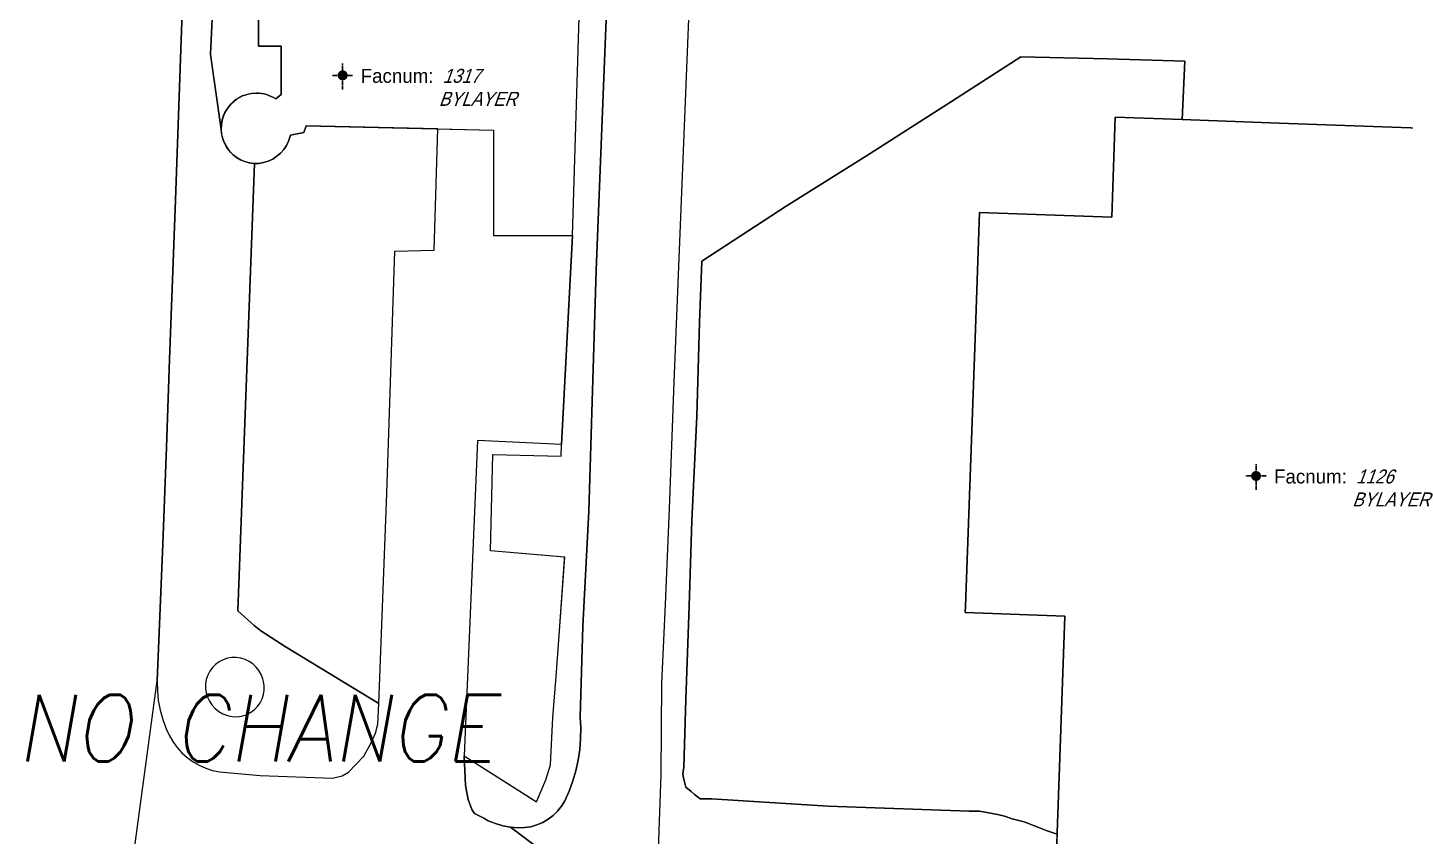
# Model space of a CAD drawing. Header units: inches. Extents: x 1273557 to 1282364, y 239587 to 246310.
# Drawn here: x 1275991.1 to 1276404.6, y 242552.6 to 242795.3 of the extents above; entities that cross this region are included whole.
import ezdxf
from ezdxf.enums import TextEntityAlignment as Align

# ---------------------------------------------------------------- set-up
doc = ezdxf.new("R2010")
doc.units = ezdxf.units.IN
doc.header["$MEASUREMENT"] = 0
doc.linetypes.add('DASHED2', pattern=[0.375, 0.25, -0.125])
doc.layers.add('BLDG-DATA', color=159, linetype='DASHED2', lineweight=30)
for name, color, linetype in [('BLDG-UW', 231, 'Continuous'), ('GRASS', 3, 'Continuous'), ('PATH', 253, 'Continuous'), ('PATH-ISLAND', 252, 'Continuous'), ('REV-ADJUDICATION-NOTES', 2, 'Continuous'), ('STREET-NONUW', 4, 'Continuous'), ('STREET-UW', 50, 'Continuous')]:
    doc.layers.add(name, color=color, linetype=linetype)
doc.styles.add('Revisions', font='simplex.shx', dxfattribs={"width": 0.9, "oblique": 10, "height": 25})
doc.styles.add('SS_LITE', font='FRABK.TTF', dxfattribs={"height": 16})

# ---------------------------------------------------------------- blocks, each defined once
blk = doc.blocks.new('*U1')
for p, q in [((-3.08, 0), (3.08, 0)), ((0, 3.55), (0, -4.2))]:
    blk.add_line(p, q)
at = {"const_width": 1.5}
blk.add_lwpolyline([(-0.75, 0, 1), (0.75, 0, 1)], format="xyb", close=True, dxfattribs=at)
at = {"layer": 'BLDG-DATA', "color": 1, "style": 'SS_LITE'}
blk.add_text('Facnum:', height=4.2, dxfattribs=at).set_placement((27.26, -2.25), align=Align.RIGHT)
at = {"layer": 'BLDG-DATA', "color": 7, "style": 'SS_LITE', "oblique": 20, "width": 0.9, "flags": 8}
for tag, p in [('FACNUM', (29.98, -2.25)), ('OBJECT', (28.84, -9.16))]:
    blk.add_attdef(tag, p, '', height=4.2, dxfattribs=at)

msp = doc.modelspace()

# ---------------------------------------------------------------- linework, layer by layer
at = {"layer": 'BLDG-UW'}
msp.add_lwpolyline([(1276060.35, 242854.33), (1276060.35, 242789.67), (1276067.16, 242789.67), (1276067.16, 242775.26), (1276065.52, 242773.9, 0.146199), (1276059.73, 242775.63, 1.033468), (1276060.42, 242754.51), (1276061.91, 242754.78), (1276063.31, 242755.22), (1276064.64, 242755.85), (1276065.87, 242756.66), (1276066.98, 242757.62), (1276067.95, 242758.72), (1276068.75, 242759.94), (1276069.39, 242761.26), (1276069.94, 242763), (1276073.96, 242763.8), (1276074.64, 242765.85), (1276130.9, 242764.55), (1276130.9, 242732.94), (1276154.61, 242732.94), (1276158.76, 242870.63)], format="xyb", dxfattribs=at)
msp.add_lwpolyline([(1276448.49, 242763.73), (1276366.71, 242766.64), (1276337.54, 242767.68), (1276317.47, 242768.4), (1276316.41, 242738.38), (1276276.76, 242739.8), (1276275.41, 242702.04), (1276272.55, 242621.65), (1276272.48, 242619.76), (1276302.38, 242618.7), (1276300.06, 242553.65), (1276299.77, 242545.39), (1276299.76, 242545.33), (1276297.54, 242482.94), (1276347.98, 242481.15), (1276357.1, 242480.83), (1276385.61, 242479.81), (1276458.53, 242477.21)], dxfattribs=at)
at = {"layer": 'GRASS'}
for points in [[(1276060.35, 242854.33), (1276071.83, 242854.33), (1276071.87, 242876.23), (1276055.82, 242879.79), (1276055.66, 242877.33), (1276052.57, 242873.31), (1276049.07, 242852.79), (1276045.94, 242787.43), (1276046.06, 242786.42), (1276049.16, 242764.71, -0.423887), (1276059.73, 242775.63, -0.146199), (1276065.52, 242773.9), (1276067.16, 242775.26), (1276067.16, 242789.67), (1276060.35, 242789.67)], [(1276114.22, 242764.94), (1276074.64, 242765.85), (1276073.96, 242763.8), (1276069.94, 242763), (1276069.39, 242761.26), (1276068.75, 242759.94), (1276067.95, 242758.72), (1276066.98, 242757.62), (1276065.87, 242756.66), (1276064.64, 242755.85), (1276063.31, 242755.22), (1276061.91, 242754.78), (1276060.42, 242754.51, -0.030213), (1276059.14, 242754.51), (1276054.15, 242620.3), (1276059.02, 242615.89), (1276061.09, 242614.3), (1276068.69, 242609.37), (1276096.43, 242592.46), (1276098.85, 242655.51), (1276101.27, 242728.23), (1276113.12, 242728.5)]]:
    msp.add_lwpolyline(points, format="xyb", close=True, dxfattribs=at)
for points in [[(1276300.04, 242553.24), (1276300.06, 242553.65), (1276302.38, 242618.7), (1276272.48, 242619.76), (1276272.55, 242621.65), (1276275.41, 242702.04), (1276276.76, 242739.8), (1276316.41, 242738.38), (1276317.47, 242768.4), (1276337.54, 242767.68), (1276338.37, 242785.24), (1276315.13, 242785.91), (1276289.19, 242786.54), (1276268.3, 242773.15), (1276242.82, 242756.86), (1276218.77, 242741.72), (1276193.38, 242725.21), (1276192.76, 242706.77), (1276191.89, 242678.67), (1276190.4, 242647.34), (1276189.59, 242621.82), (1276188.64, 242593.72), (1276187.96, 242573.38), (1276187.79, 242572.06), (1276187.71, 242571.41), (1276187.85, 242570.73), (1276188.13, 242569.42), (1276188.56, 242567.39), (1276190.21, 242566.06), (1276191.25, 242565.22), (1276192.88, 242563.9), (1276195, 242563.92), (1276196.34, 242563.93), (1276231.35, 242561.7), (1276273.6, 242560.15), (1276275.47, 242560.16), (1276276.72, 242560.17), (1276278.94, 242559.76), (1276282.18, 242559.18), (1276284.2, 242558.67), (1276286.59, 242557.87), (1276290.13, 242556.95), (1276294.29, 242555.43), (1276296.77, 242554.43), (1276300.04, 242553.24)], [(1276152.22, 242635.66), (1276152.23, 242636.35), (1276130.02, 242638.28), (1276130.71, 242667.19), (1276151.19, 242666.7), (1276151.31, 242670.24), (1276126.06, 242671.37), (1276122.05, 242576.79), (1276142.92, 242563.58), (1276143.83, 242563), (1276144.61, 242564.88), (1276146.56, 242569.61), (1276147.96, 242574.05), (1276148.71, 242588.33), (1276149.69, 242600.62), (1276150.57, 242612.89)], [(1276062.05, 242597.77), (1276061.85, 242599.08), (1276061.65, 242599.9), (1276061.17, 242601.17), (1276060.5, 242602.35), (1276059.66, 242603.41), (1276058.68, 242604.34), (1276057.56, 242605.1), (1276056.34, 242605.69), (1276055.04, 242606.09), (1276053.7, 242606.29), (1276052.35, 242606.28), (1276051.01, 242606.07), (1276049.74, 242605.63), (1276048.55, 242605), (1276047.46, 242604.2), (1276046.52, 242603.24), (1276045.73, 242602.15), (1276045.12, 242600.95), (1276044.7, 242599.68), (1276044.48, 242598.35), (1276044.46, 242597), (1276044.65, 242595.67), (1276045.04, 242594.38), (1276045.62, 242593.17), (1276046.38, 242592.06), (1276047.32, 242590.98), (1276048.43, 242590.07), (1276049.67, 242589.35), (1276051.01, 242588.84), (1276052.42, 242588.56), (1276053.85, 242588.52), (1276055.27, 242588.71), (1276056.64, 242589.12), (1276057.92, 242589.76), (1276059.09, 242590.59), (1276060.1, 242591.61), (1276060.86, 242592.69), (1276061.45, 242593.88), (1276061.85, 242595.14), (1276062.05, 242596.45)]]:
    msp.add_lwpolyline(points, close=True, dxfattribs=at)
at = {"layer": 'PATH'}
for points in [[(1276168.82, 242900.6), (1276161.68, 242722.48), (1276159.47, 242650.21), (1276157.71, 242615.66), (1276156.93, 242588.4), (1276157.09, 242585.15), (1276157.04, 242581.9), (1276156.77, 242578.67), (1276156.29, 242575.47), (1276155.59, 242572.32), (1276154.68, 242569.24), (1276153.57, 242566.23), (1276152.26, 242563.32), (1276151.3, 242561.71), (1276150.14, 242560.22), (1276148.8, 242558.9), (1276147.29, 242557.75), (1276145.65, 242556.79), (1276143.89, 242556.05), (1276142.05, 242555.53), (1276140.16, 242555.24), (1276138.25, 242555.19), (1276135.95, 242555.39), (1276133.68, 242555.81), (1276131.46, 242556.46), (1276129.33, 242557.33), (1276127.97, 242558.05), (1276127.63, 242558.29), (1276125.18, 242559.51), (1276124.41, 242560.7), (1276123.25, 242563.64), (1276122.47, 242567.91), (1276122.24, 242572.25), (1276122.05, 242576.79), (1276143.83, 242563), (1276146.56, 242569.61), (1276147.96, 242574.05), (1276148.71, 242588.33), (1276149.69, 242600.62), (1276150.57, 242612.89), (1276152.27, 242636.35), (1276130.02, 242638.28), (1276130.71, 242667.19), (1276151.19, 242666.7), (1276151.31, 242670.24), (1276154.61, 242732.94), (1276158.76, 242870.63)], [(1276193.5, 242899.6), (1276185.01, 242688.95), (1276183.63, 242650.9), (1276182.36, 242622.15), (1276181.32, 242598.61), (1276181.12, 242571.1), (1276180.1, 242543.15)], [(1276299.77, 242545.39), (1276300.04, 242553.24), (1276300.04, 242553.24), (1276296.77, 242554.43), (1276294.29, 242555.43), (1276290.13, 242556.95), (1276286.59, 242557.87), (1276284.2, 242558.67), (1276282.18, 242559.18), (1276278.94, 242559.76), (1276276.72, 242560.17), (1276275.47, 242560.16), (1276273.6, 242560.15), (1276231.35, 242561.7), (1276196.34, 242563.93), (1276195, 242563.92), (1276192.88, 242563.9), (1276191.25, 242565.22), (1276190.21, 242566.06), (1276188.56, 242567.39), (1276188.13, 242569.42), (1276187.85, 242570.73), (1276187.71, 242571.41), (1276187.79, 242572.06), (1276187.96, 242573.38), (1276188.64, 242593.72), (1276189.59, 242621.82), (1276190.4, 242647.34), (1276191.89, 242678.67), (1276192.76, 242706.77), (1276193.38, 242725.21), (1276218.77, 242741.72), (1276242.82, 242756.86), (1276268.3, 242773.15), (1276289.19, 242786.54), (1276315.13, 242785.91), (1276338.37, 242785.24), (1276337.54, 242767.68), (1276366.71, 242766.64), (1276448.49, 242763.73)]]:
    msp.add_lwpolyline(points, dxfattribs=at)
msp.add_lwpolyline([(1276038.86, 242837.58), (1276037.17, 242791.65), (1276035.42, 242743.52), (1276033.69, 242695.73), (1276032.72, 242669.43), (1276031.66, 242640.41), (1276029.97, 242599.24), (1276030.01, 242596.3), (1276030.29, 242593.38), (1276030.83, 242590.49), (1276031.62, 242587.66), (1276032.64, 242584.9), (1276033.54, 242582.94), (1276034.63, 242581.07), (1276035.91, 242579.33), (1276037.36, 242577.73), (1276038.97, 242576.29), (1276040.72, 242575.03), (1276042.59, 242573.95), (1276044.55, 242573.08), (1276046.59, 242572.42), (1276048.69, 242571.97), (1276060.85, 242570.87), (1276082.61, 242570.05), (1276085.48, 242570.78), (1276087.38, 242571.89), (1276091.97, 242576.73), (1276094.32, 242580.92), (1276095.44, 242583.6), (1276096.19, 242586.28), (1276096.43, 242592.46), (1276068.69, 242609.37), (1276061.09, 242614.3), (1276059.02, 242615.89), (1276054.15, 242620.3), (1276059.14, 242754.51, -0.388696), (1276049.16, 242764.71), (1276045.93, 242787.3), (1276049.07, 242852.79)], format="xyb", dxfattribs=at)
at = {"layer": 'PATH-ISLAND'}
msp.add_lwpolyline([(1276061.85, 242599.08), (1276061.65, 242599.9), (1276061.17, 242601.17), (1276060.5, 242602.35), (1276059.66, 242603.41), (1276058.68, 242604.34), (1276057.56, 242605.1), (1276056.34, 242605.69), (1276055.04, 242606.09), (1276053.7, 242606.29), (1276052.35, 242606.28), (1276051.01, 242606.07), (1276049.74, 242605.63), (1276048.55, 242605), (1276047.46, 242604.2), (1276046.52, 242603.24), (1276045.73, 242602.15), (1276045.12, 242600.95), (1276044.7, 242599.68), (1276044.48, 242598.35), (1276044.46, 242597), (1276044.65, 242595.67), (1276045.04, 242594.38), (1276045.62, 242593.17), (1276046.38, 242592.06), (1276047.32, 242590.98), (1276048.43, 242590.07), (1276049.67, 242589.35), (1276051.01, 242588.84), (1276052.42, 242588.56), (1276053.85, 242588.52), (1276055.27, 242588.71), (1276056.64, 242589.12), (1276057.92, 242589.76), (1276059.09, 242590.59), (1276060.1, 242591.61), (1276060.86, 242592.69), (1276061.45, 242593.88), (1276061.85, 242595.14), (1276062.05, 242596.45), (1276062.05, 242597.77)], close=True, dxfattribs=at)
at = {"layer": 'STREET-NONUW'}
msp.add_lwpolyline([(1276002.85, 242137.91), (1276003.55, 242160.09), (1276004.66, 242184.91), (1276005.79, 242213.93), (1276006.75, 242240.03), (1276007.64, 242267.96), (1276008.62, 242294.59), (1276008.67, 242295.92), (1276009.31, 242314.45), (1276010.69, 242343.75), (1276011.87, 242374.95), (1276012.4, 242397.11), (1276013.42, 242420.43), (1276014.24, 242448.03), (1276014.93, 242472.08), (1276017.15, 242504.57), (1276029.97, 242599.24), (1276031.66, 242640.41), (1276032.72, 242669.43), (1276033.69, 242695.73), (1276035.42, 242743.52), (1276037.17, 242791.65), (1276038.86, 242837.58)], dxfattribs=at)
at = {"layer": 'STREET-UW'}
for points in [[(1276183.31, 242519.81), (1276135.95, 242555.39), (1276138.25, 242555.19), (1276140.16, 242555.24), (1276142.05, 242555.53), (1276143.89, 242556.05), (1276145.65, 242556.79), (1276147.29, 242557.75), (1276148.8, 242558.9), (1276150.14, 242560.22), (1276151.3, 242561.71), (1276152.26, 242563.32), (1276153.57, 242566.23), (1276154.68, 242569.24), (1276155.59, 242572.32), (1276156.29, 242575.47), (1276156.77, 242578.67), (1276157.04, 242581.9), (1276157.09, 242585.15), (1276156.93, 242588.4), (1276157.71, 242615.66), (1276159.47, 242650.21), (1276161.68, 242722.48), (1276168.82, 242900.6)], [(1276193.5, 242899.6), (1276185.01, 242688.95), (1276183.63, 242650.9), (1276182.36, 242622.15), (1276181.32, 242598.61), (1276181.12, 242571.1), (1276180.1, 242543.15)], [(1276017.15, 242504.57), (1276029.97, 242599.24), (1276030.01, 242596.3), (1276030.29, 242593.38), (1276030.83, 242590.49), (1276031.62, 242587.66), (1276032.64, 242584.9), (1276033.54, 242582.94), (1276034.63, 242581.07), (1276035.91, 242579.33), (1276037.36, 242577.73), (1276038.97, 242576.29), (1276040.72, 242575.03), (1276042.59, 242573.95), (1276044.55, 242573.08), (1276046.59, 242572.42), (1276048.69, 242571.97), (1276060.85, 242570.87), (1276082.61, 242570.05), (1276085.48, 242570.78), (1276087.38, 242571.89), (1276091.97, 242576.73), (1276094.32, 242580.92), (1276095.44, 242583.6), (1276096.19, 242586.28), (1276096.43, 242592.46), (1276098.85, 242655.51), (1276101.27, 242728.23), (1276113.12, 242728.5), (1276114.22, 242764.94), (1276130.9, 242764.55), (1276130.9, 242732.94), (1276154.61, 242732.94), (1276151.31, 242670.24), (1276126.06, 242671.37), (1276122.05, 242576.79), (1276122.24, 242572.25), (1276122.47, 242567.91), (1276123.25, 242563.64), (1276124.41, 242560.7), (1276125.18, 242559.51), (1276127.63, 242558.29), (1276127.97, 242558.05), (1276129.33, 242557.33), (1276131.46, 242556.46), (1276133.68, 242555.81), (1276135.95, 242555.39), (1276183.31, 242519.81)]]:
    msp.add_lwpolyline(points, dxfattribs=at)

# ---------------------------------------------------------------- block references
at = {"layer": 'BLDG-DATA'}
ref = msp.add_blockref('*U1', (1276085.62, 242780.96), dxfattribs=at)
ref.add_attrib('FACNUM', '1317', (1276115.61, 242778.71), dxfattribs={"color": 7, "height": 4.2, "style": 'SS_LITE', "oblique": 20, "width": 0.9})
ref.add_attrib('OBJECT', 'BYLAYER', (1276114.46, 242771.81), dxfattribs={"color": 7, "height": 4.2, "style": 'SS_LITE', "oblique": 20, "width": 0.9})
ref = msp.add_blockref('*U1', (1276359.74, 242660.75), dxfattribs=at)
ref.add_attrib('FACNUM', '1126', (1276389.72, 242658.5), dxfattribs={"color": 7, "height": 4.2, "style": 'SS_LITE', "oblique": 20, "width": 0.9})
ref.add_attrib('OBJECT', 'BYLAYER', (1276388.58, 242651.6), dxfattribs={"color": 7, "height": 4.2, "style": 'SS_LITE', "oblique": 20, "width": 0.9})

# ---------------------------------------------------------------- texts
at = {"layer": 'REV-ADJUDICATION-NOTES', "style": 'Revisions', "oblique": 10, "width": 0.913884}
msp.add_text('NO CHANGE', height=20, dxfattribs=at).set_placement((1275987.92, 242575.1))

doc.saveas('drawing.dxf')
